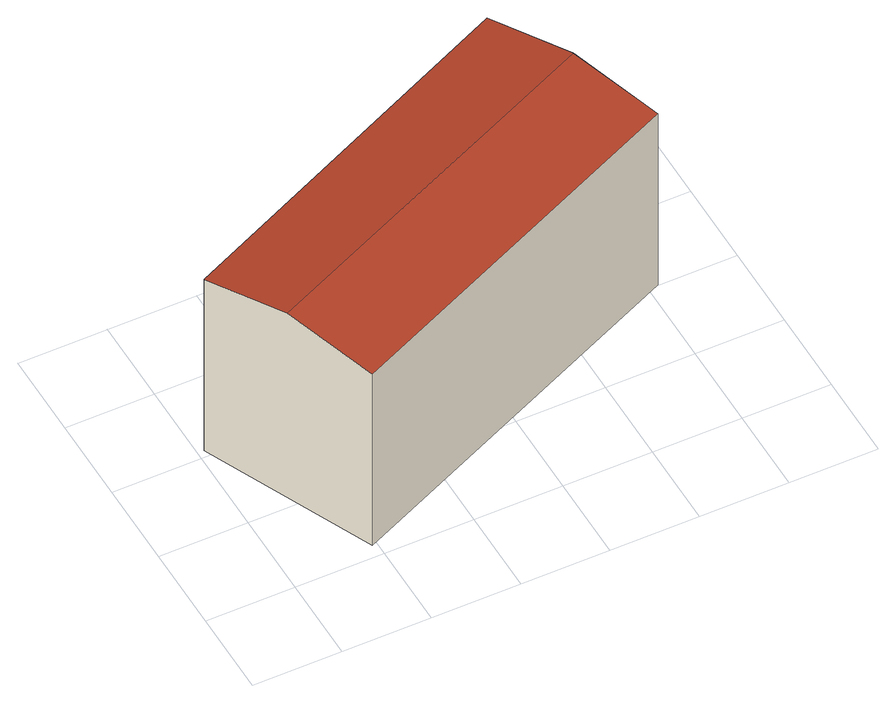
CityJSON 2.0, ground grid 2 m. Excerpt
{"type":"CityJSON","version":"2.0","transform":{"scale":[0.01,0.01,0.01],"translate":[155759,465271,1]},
"CityObjects":{
"building1":{"type":"Building","attributes":{"b3_bag_bag_overlap":0,"b3_dak_type":"slanted","b3_extrusie":"standard","b3_h_dak_50p":6.12,"b3_h_dak_70p":6.69,"b3_h_dak_max":7.4,"b3_h_dak_min":4.89,"b3_h_maaiveld":1.76,"b3_h_nok":7.45,"b3_is_glas_dak":false,"b3_kas_warenhuis":false,"b3_kwaliteitsindicator":true,"b3_mutatie_ahn3_ahn4":false,"b3_mutatie_ahn4_ahn5":false,"b3_n_nok":1,"b3_n_vlakken":2,"b3_opp_buitenmuur":66.15,"b3_opp_dak_plat":0,"b3_opp_dak_schuin":44.88,"b3_opp_grond":38.9,"b3_opp_scheidingsmuur":39.89,"b3_rmse_lod12":0.91,"b3_rmse_lod13":0.91,"b3_rmse_lod22":0.0195,"b3_t_run":21,"b3_val3dity_lod12":"[]","b3_val3dity_lod13":"[]","b3_val3dity_lod22":"[]","b3_volume_lod12":190.18,"b3_volume_lod13":190.18,"b3_volume_lod22":170.36,"geconstateerd":false,"oorspronkelijkbouwjaar":2006,"status":"Pand in gebruik"},"children":["building1-1"]},
"building1-1":{"type":"BuildingPart","parents":["building1"],"geometry":[{"type":"Solid","lod":"2.2","boundaries":[[[[0,1,2,3]],[[4,5,6,7]],[[5,4,1,0]],[[4,7,8,2,1]],[[9,8,7,6]],[[8,9,3,2]],[[9,6,5,0,3]]]],"semantics":{"surfaces":[{"type":"GroundSurface"},{"type":"RoofSurface"},{"type":"WallSurface"}],"values":[[0,1,2,2,1,2,2]]}}]}
},
"vertices":[
[15,417,76],[845,793,76],[1023,402,76],[189,30,76],[845,793,565],[15,417,565],[101,225,602],[936,597,602],[1023,402,565],[189,30,565]
]}
